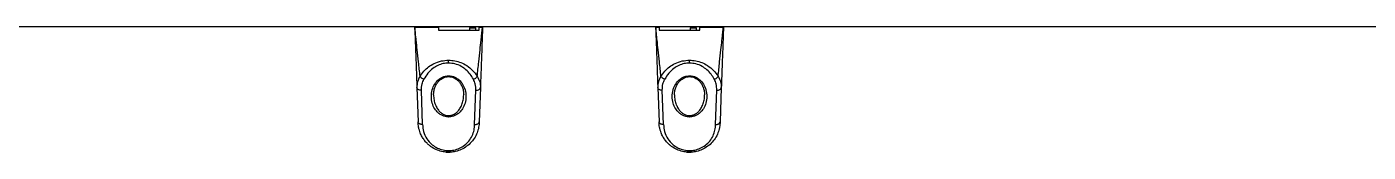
# Model space of a CAD drawing. Header units: millimetres. Extents: x 10 to 584, y 10 to 410.
# Drawn here: x 182.54 to 222.07, y 58.69 to 62.39 of the extents above; entities that cross this region are included whole.
import ezdxf

# ---------------------------------------------------------------- set-up
doc = ezdxf.new("R2010")
doc.units = ezdxf.units.MM

msp = doc.modelspace()

# ---------------------------------------------------------------- linework, layer by layer
at = {"color": 7, "linetype": 'Continuous', "lineweight": 25}
for p, q in [((228.50183, 62.39332), (168.50182, 62.39332)), ((194.66849, 62.39332), (194.66849, 62.29332)), ((194.66849, 62.29332), (195.58267, 62.29332)), ((195.58267, 62.35998), (195.77314, 62.35998)), ((195.58267, 62.35998), (195.58267, 62.29332)), ((195.58267, 62.29332), (195.77314, 62.29332)), ((195.77314, 62.29332), (195.77314, 62.35998)), ((195.77314, 62.29332), (195.86849, 62.29332)), ((195.86849, 62.29332), (195.86849, 62.39332)), ((201.16849, 62.39332), (201.16849, 62.29332)), ((201.16849, 62.29332), (202.08267, 62.29332)), ((202.08267, 62.35998), (202.27314, 62.35998)), ((202.08267, 62.35998), (202.08267, 62.29332)), ((202.08267, 62.29332), (202.27314, 62.29332)), ((202.27314, 62.29332), (202.27314, 62.35998)), ((202.27314, 62.29332), (202.36849, 62.29332)), ((202.36849, 62.29332), (202.36849, 62.39332)), ((194.96849, 61.32281), (194.96849, 61.40851)), ((202.06849, 61.32281), (202.06849, 61.40851)), ((194.03239, 60.6041), (194.06853, 59.59232)), ((194.20183, 59.5099), (194.16564, 60.52315)), ((195.73515, 59.5099), (195.77135, 60.52315)), ((195.90459, 60.6041), (195.86845, 59.59232)), ((201.13239, 60.6041), (201.16853, 59.59232)), ((201.30183, 59.5099), (201.26564, 60.52315)), ((202.83516, 59.5099), (202.87134, 60.52315)), ((203.00459, 60.6041), (202.96846, 59.59232)), ((194.96849, 59.77371), (194.96849, 59.73085)), ((202.06849, 59.77371), (202.06849, 59.73085)), ((195.86849, 59.59332), (195.86564, 59.52175)), ((202.9685, 59.59332), (202.96564, 59.52175)), ((194.96849, 58.74095), (194.96849, 58.69332)), ((202.06849, 58.74095), (202.06849, 58.69332))]:
    msp.add_line(p, q, dxfattribs=at)
at = {"color": 59, "linetype": 'Continuous', "lineweight": 25}
for p, q in [((194.66849, 62.37332), (193.97191, 62.37332)), ((195.96508, 62.37332), (195.86849, 62.37332)), ((201.16849, 62.37332), (201.07191, 62.37332)), ((203.06507, 62.37332), (202.36849, 62.37332))]:
    msp.add_line(p, q, dxfattribs=at)
at = {"color": 7, "linetype": 'Continuous', "lineweight": 25, "flags": 128}
for points in [[(194.16564, 60.52315), (194.14001, 60.52421), (194.11535, 60.52843), (194.09255, 60.53565), (194.07249, 60.54561), (194.05589, 60.55792), (194.0434, 60.57214), (194.03547, 60.58772), (194.03239, 60.6041)], [(195.77135, 60.52315), (195.79697, 60.52421), (195.82164, 60.52843), (195.84444, 60.53565), (195.8645, 60.54561), (195.88109, 60.55792), (195.89358, 60.57214), (195.90151, 60.58772), (195.90459, 60.6041)], [(201.26564, 60.52315), (201.24002, 60.52421), (201.21534, 60.52843), (201.19255, 60.53565), (201.17248, 60.54561), (201.15589, 60.55792), (201.1434, 60.57214), (201.13547, 60.58772), (201.13239, 60.6041)], [(202.87134, 60.52315), (202.89697, 60.52421), (202.92164, 60.52843), (202.94444, 60.53565), (202.9645, 60.54561), (202.98109, 60.55792), (202.99358, 60.57214), (203.00152, 60.58772), (203.00459, 60.6041)]]:
    msp.add_lwpolyline(points, dxfattribs=at)
at = {"color": 7, "linetype": 'Continuous', "lineweight": 25}
for centre, radius, start, end in [((194.28737, 62.37986), 0.3182, 181.290091, 181.862352), ((195.64961, 62.37986), 0.3182, 358.137648, 358.709909), ((201.38737, 62.37986), 0.3182, 181.290091, 181.862352), ((202.74961, 62.37986), 0.3182, 358.137648, 358.709909), ((194.96849, 59.59332), 0.9, 264.575022, 281.063085), ((202.06849, 59.59332), 0.9, 264.575022, 281.063085)]:
    msp.add_arc(centre, radius, start, end, dxfattribs=at)
for points, knots in [([(193.98922, 62.39332), (193.98788, 62.39324), (193.98521, 62.39308), (193.98135, 62.39184), (193.97781, 62.38991), (193.97473, 62.3873), (193.97222, 62.38413), (193.97043, 62.38052), (193.96932, 62.37663), (193.96926, 62.37395), (193.96923, 62.3726)], [0, 0, 0, 0, 0.12499856, 0.25004494, 0.37497899, 0.49996447, 0.62506827, 0.74999249, 0.87500586, 1, 1, 1, 1]), ([(193.96925, 62.3727), (193.96924, 62.37268), (193.96923, 62.37265), (193.96923, 62.37262), (193.96923, 62.3726)], [0, 0, 0, 0, 0.56012176, 1, 1, 1, 1]), ([(193.96923, 62.3726), (193.96925, 62.37203), (193.96929, 62.371), (193.96932, 62.36997), (193.96934, 62.36952)], [0, 0, 0, 0, 0.559682285, 1, 1, 1, 1]), ([(193.98924, 62.39332), (193.9879, 62.39324), (193.98524, 62.39308), (193.98139, 62.39185), (193.97786, 62.38993), (193.97479, 62.38733), (193.97228, 62.38418), (193.97048, 62.38059), (193.96936, 62.37671), (193.96929, 62.37404), (193.96925, 62.3727)], [0, 0, 0, 0, 0.12489544, 0.25002867, 0.3749925, 0.49990426, 0.62506343, 0.74994, 0.87499518, 1, 1, 1, 1]), ([(193.97191, 62.37332), (193.97117, 62.37323), (193.9697, 62.37306), (193.9694, 62.37282), (193.96925, 62.3727)], [0, 0, 0, 0, 0.50063978, 1, 1, 1, 1]), ([(193.96934, 62.36952), (193.96975, 62.3579), (193.97082, 62.32799), (193.97368, 62.24833), (193.97814, 62.12325), (193.98456, 61.94338), (193.99311, 61.70406), (194.00408, 61.39672), (194.01757, 61.01906), (194.02724, 60.7483), (194.03239, 60.6041)], [0, 0, 0, 0, 0.02194744, 0.05644758, 0.13711874, 0.23668155, 0.36179544, 0.54279456, 0.75649883, 1, 1, 1, 1]), ([(193.99184, 62.39332), (193.98923, 62.39302), (193.98401, 62.39241), (193.97742, 62.38779), (193.97281, 62.38118), (193.97221, 62.37594), (193.97191, 62.37332)], [0, 0, 0, 0, 0.25004995, 0.50010723, 0.7500193, 1, 1, 1, 1]), ([(194.12628, 60.93252), (194.11118, 61.07349), (194.08319, 61.33467), (194.04509, 61.6904), (194.0168, 61.95427), (193.99721, 62.13723), (193.98541, 62.24732), (193.97708, 62.32509), (193.97351, 62.35844), (193.97191, 62.37332)], [0, 0, 0, 0, 0.28090906, 0.52046592, 0.71574859, 0.81971975, 0.90405866, 0.95721232, 1, 1, 1, 1]), ([(195.8107, 60.93252), (195.82581, 61.07349), (195.85379, 61.33467), (195.8919, 61.69039), (195.92018, 61.95427), (195.93978, 62.13723), (195.95158, 62.24732), (195.9599, 62.32509), (195.96348, 62.35844), (195.96508, 62.37332)], [0, 0, 0, 0, 0.28090894, 0.52046569, 0.71574827, 0.81971989, 0.90405876, 0.95721195, 1, 1, 1, 1]), ([(195.96764, 62.36952), (195.96723, 62.3579), (195.96616, 62.328), (195.96332, 62.24833), (195.95884, 62.12325), (195.95242, 61.94338), (195.94387, 61.70406), (195.9329, 61.39672), (195.91941, 61.01906), (195.90974, 60.7483), (195.90459, 60.6041)], [0, 0, 0, 0, 0.02194744, 0.05644742, 0.13711874, 0.23668155, 0.36179544, 0.54279456, 0.75649883, 1, 1, 1, 1]), ([(195.94514, 62.39332), (195.94775, 62.39302), (195.95298, 62.39241), (195.95957, 62.38779), (195.96418, 62.38118), (195.96478, 62.37594), (195.96508, 62.37332)], [0, 0, 0, 0, 0.24982807, 0.49991233, 0.74999232, 1, 1, 1, 1]), ([(195.94774, 62.39332), (195.94908, 62.39324), (195.95175, 62.39308), (195.95559, 62.39185), (195.95912, 62.38993), (195.9622, 62.38733), (195.9647, 62.38417), (195.96652, 62.38059), (195.96762, 62.37671), (195.96769, 62.37404), (195.96773, 62.3727)], [0, 0, 0, 0, 0.12488518, 0.25000812, 0.37496168, 0.50005315, 0.62504773, 0.75002651, 0.87500546, 1, 1, 1, 1]), ([(195.96775, 62.3726), (195.96772, 62.37394), (195.96766, 62.37663), (195.96656, 62.38052), (195.96476, 62.38413), (195.96226, 62.3873), (195.95918, 62.38991), (195.95563, 62.39184), (195.95178, 62.39309), (195.94911, 62.39324), (195.94777, 62.39332)], [0, 0, 0, 0, 0.125023933, 0.249986055, 0.375035351, 0.499999561, 0.624998877, 0.750163987, 0.874987607, 1, 1, 1, 1]), ([(195.96773, 62.3727), (195.96758, 62.37282), (195.96728, 62.37306), (195.96581, 62.37323), (195.96508, 62.37332)], [0, 0, 0, 0, 0.4994613, 1, 1, 1, 1]), ([(195.96775, 62.3726), (195.96773, 62.37203), (195.9677, 62.371), (195.96766, 62.36997), (195.96764, 62.36952)], [0, 0, 0, 0, 0.55970845, 1, 1, 1, 1]), ([(195.96775, 62.3726), (195.96775, 62.37262), (195.96775, 62.37265), (195.96774, 62.37269), (195.96773, 62.3727)], [0, 0, 0, 0, 0.55981893, 1, 1, 1, 1]), ([(201.08922, 62.39332), (201.08788, 62.39324), (201.0852, 62.39309), (201.08135, 62.39184), (201.07781, 62.38991), (201.07473, 62.3873), (201.07223, 62.38413), (201.07042, 62.38052), (201.06932, 62.37663), (201.06926, 62.37394), (201.06923, 62.3726)], [0, 0, 0, 0, 0.125012393, 0.249836013, 0.375001123, 0.500000439, 0.624964649, 0.750013945, 0.874976067, 1, 1, 1, 1]), ([(201.06925, 62.3727), (201.06925, 62.37268), (201.06924, 62.37265), (201.06923, 62.37262), (201.06923, 62.3726)], [0, 0, 0, 0, 0.56012086, 1, 1, 1, 1]), ([(201.06923, 62.3726), (201.06925, 62.37203), (201.06929, 62.371), (201.06932, 62.36997), (201.06934, 62.36952)], [0, 0, 0, 0, 0.55970845, 1, 1, 1, 1]), ([(201.08924, 62.39332), (201.08791, 62.39324), (201.08524, 62.39308), (201.08139, 62.39185), (201.07786, 62.38993), (201.07478, 62.38733), (201.07229, 62.38417), (201.07047, 62.38059), (201.06937, 62.37671), (201.06929, 62.37404), (201.06925, 62.3727)], [0, 0, 0, 0, 0.12488518, 0.25000812, 0.37496168, 0.50005315, 0.62504773, 0.75002651, 0.87500546, 1, 1, 1, 1]), ([(201.07191, 62.37332), (201.07117, 62.37323), (201.0697, 62.37306), (201.0694, 62.37282), (201.06925, 62.3727)], [0, 0, 0, 0, 0.50063574, 1, 1, 1, 1]), ([(201.06934, 62.36952), (201.06976, 62.3579), (201.07083, 62.328), (201.07366, 62.24833), (201.07815, 62.12325), (201.08456, 61.94338), (201.09311, 61.70406), (201.10408, 61.39672), (201.11757, 61.01906), (201.12724, 60.7483), (201.13239, 60.6041)], [0, 0, 0, 0, 0.02194744, 0.05644742, 0.13711874, 0.23668155, 0.36179544, 0.54279456, 0.75649883, 1, 1, 1, 1]), ([(201.09184, 62.39332), (201.08923, 62.39302), (201.08401, 62.39241), (201.07742, 62.38779), (201.07281, 62.38118), (201.07221, 62.37594), (201.07191, 62.37332)], [0, 0, 0, 0, 0.24982807, 0.49991233, 0.74999232, 1, 1, 1, 1]), ([(201.22628, 60.93252), (201.21118, 61.07349), (201.18319, 61.33467), (201.14508, 61.69039), (201.11681, 61.95428), (201.0972, 62.13723), (201.08541, 62.24732), (201.07708, 62.32509), (201.0735, 62.35844), (201.07191, 62.37332)], [0, 0, 0, 0, 0.280908949, 0.52046571, 0.715748299, 0.819719924, 0.904058308, 0.957211951, 1, 1, 1, 1]), ([(202.9107, 60.93252), (202.92581, 61.07349), (202.9538, 61.33467), (202.9919, 61.69039), (203.02017, 61.95428), (203.03979, 62.13723), (203.05157, 62.24732), (203.05991, 62.32509), (203.06348, 62.35844), (203.06507, 62.37332)], [0, 0, 0, 0, 0.280909058, 0.520465912, 0.715748578, 0.819720244, 0.90405866, 0.957212324, 1, 1, 1, 1]), ([(203.06765, 62.36952), (203.06723, 62.3579), (203.06616, 62.32799), (203.06331, 62.24833), (203.05885, 62.12325), (203.05242, 61.94338), (203.04388, 61.70406), (203.0329, 61.39672), (203.01941, 61.01906), (203.00974, 60.7483), (203.00459, 60.6041)], [0, 0, 0, 0, 0.02194744, 0.05644758, 0.13711874, 0.23668155, 0.36179544, 0.54279456, 0.75649883, 1, 1, 1, 1]), ([(203.04514, 62.39332), (203.04775, 62.39302), (203.05298, 62.39242), (203.05957, 62.38779), (203.06418, 62.38118), (203.06477, 62.37594), (203.06507, 62.37332)], [0, 0, 0, 0, 0.250027069, 0.500061459, 0.750091573, 1, 1, 1, 1]), ([(203.04775, 62.39332), (203.04908, 62.39324), (203.05175, 62.39308), (203.05559, 62.39185), (203.05912, 62.38993), (203.06219, 62.38733), (203.0647, 62.38418), (203.0665, 62.38059), (203.06762, 62.37671), (203.0677, 62.37404), (203.06773, 62.3727)], [0, 0, 0, 0, 0.12489544, 0.25002867, 0.3749925, 0.49990426, 0.62506343, 0.74994, 0.87499518, 1, 1, 1, 1]), ([(203.06775, 62.3726), (203.06772, 62.37395), (203.06767, 62.37663), (203.06655, 62.38052), (203.06476, 62.38413), (203.06225, 62.3873), (203.05917, 62.38991), (203.05563, 62.39184), (203.05178, 62.39308), (203.0491, 62.39324), (203.04776, 62.39332)], [0, 0, 0, 0, 0.12499414, 0.25000751, 0.37493173, 0.50003553, 0.62502101, 0.74995506, 0.87500144, 1, 1, 1, 1]), ([(203.06773, 62.3727), (203.06758, 62.37282), (203.06729, 62.37306), (203.06581, 62.37323), (203.06507, 62.37332)], [0, 0, 0, 0, 0.49945725, 1, 1, 1, 1]), ([(203.06775, 62.3726), (203.06773, 62.37203), (203.0677, 62.371), (203.06766, 62.36997), (203.06765, 62.36952)], [0, 0, 0, 0, 0.559682285, 1, 1, 1, 1]), ([(203.06775, 62.3726), (203.06775, 62.37262), (203.06775, 62.37265), (203.06774, 62.37269), (203.06773, 62.3727)], [0, 0, 0, 0, 0.55981837, 1, 1, 1, 1]), ([(194.12628, 60.93252), (194.16127, 60.98317), (194.23012, 61.0828), (194.37134, 61.21164), (194.54301, 61.31795), (194.74476, 61.39358), (194.89586, 61.40366), (194.96849, 61.40851)], [0, 0, 0, 0, 0.20844267, 0.41007171, 0.60041504, 0.80793718, 1, 1, 1, 1]), ([(194.96849, 61.32281), (194.91526, 61.31935), (194.8047, 61.31215), (194.64545, 61.25469), (194.48852, 61.15886), (194.34459, 61.02101), (194.27461, 60.90602), (194.23858, 60.84682)], [0, 0, 0, 0, 0.15708459, 0.32626372, 0.51101534, 0.74821444, 1, 1, 1, 1]), ([(194.96849, 61.40851), (195.0298, 61.40508), (195.15644, 61.39799), (195.33973, 61.34103), (195.52071, 61.24559), (195.68728, 61.10802), (195.76895, 60.99189), (195.8107, 60.93252)], [0, 0, 0, 0, 0.16223475, 0.33511587, 0.52081874, 0.75504044, 1, 1, 1, 1]), ([(195.69841, 60.84682), (195.66818, 60.89735), (195.60906, 60.99619), (195.48705, 61.12505), (195.33878, 61.23132), (195.16384, 61.30761), (195.03159, 61.3179), (194.96849, 61.32281)], [0, 0, 0, 0, 0.214457246, 0.419450853, 0.609991242, 0.813931851, 1, 1, 1, 1]), ([(201.22628, 60.93252), (201.26127, 60.98317), (201.33011, 61.0828), (201.47133, 61.21164), (201.64301, 61.31795), (201.84476, 61.39358), (201.99586, 61.40366), (202.06849, 61.40851)], [0, 0, 0, 0, 0.20844036, 0.41007039, 0.60042001, 0.80794318, 1, 1, 1, 1]), ([(202.06849, 61.32281), (202.01526, 61.31935), (201.9047, 61.31215), (201.74545, 61.25469), (201.58852, 61.15886), (201.4446, 61.02101), (201.37461, 60.90602), (201.33858, 60.84682)], [0, 0, 0, 0, 0.15707805, 0.32625849, 0.51101155, 0.74821249, 1, 1, 1, 1]), ([(202.06849, 61.40851), (202.1298, 61.40508), (202.25644, 61.39799), (202.43973, 61.34103), (202.62071, 61.24559), (202.78727, 61.10802), (202.86895, 60.99189), (202.9107, 60.93252)], [0, 0, 0, 0, 0.16224078, 0.3351209, 0.5208227, 0.75503842, 1, 1, 1, 1]), ([(202.79841, 60.84682), (202.76818, 60.89735), (202.70905, 60.99619), (202.58704, 61.12505), (202.43877, 61.23132), (202.26384, 61.30761), (202.13159, 61.3179), (202.06849, 61.32281)], [0, 0, 0, 0, 0.21445983, 0.41945255, 0.60999212, 0.81392492, 1, 1, 1, 1]), ([(194.12628, 60.93252), (194.09705, 60.8794), (194.03875, 60.77346), (194.03451, 60.66044), (194.03239, 60.6041)], [0, 0, 0, 0, 0.501419582, 1, 1, 1, 1]), ([(194.23858, 60.84682), (194.2268, 60.85121), (194.20325, 60.85998), (194.17097, 60.88092), (194.14353, 60.90556), (194.13203, 60.92353), (194.12628, 60.93252)], [0, 0, 0, 0, 0.25000246, 0.49998236, 0.75000691, 1, 1, 1, 1]), ([(194.96849, 59.73085), (194.94577, 59.73192), (194.89664, 59.73423), (194.81973, 59.75469), (194.73741, 59.79299), (194.64175, 59.8641), (194.54675, 59.98113), (194.47548, 60.14708), (194.44952, 60.33865), (194.47548, 60.53021), (194.54675, 60.69616), (194.64175, 60.8132), (194.73741, 60.8843), (194.81973, 60.92261), (194.89665, 60.94307), (194.94577, 60.94537), (194.96849, 60.94644)], [0, 0, 0, 0, 0.032926541, 0.071173547, 0.116710508, 0.171788689, 0.263042058, 0.374807938, 0.499999838, 0.625191737, 0.736957617, 0.828211606, 0.883289279, 0.92882662, 0.967073396, 1, 1, 1, 1]), ([(194.52516, 60.3815), (194.52764, 60.42534), (194.53237, 60.50888), (194.56804, 60.62279), (194.61741, 60.71772), (194.67658, 60.79254), (194.74158, 60.84944), (194.81157, 60.89019), (194.88744, 60.91728), (194.94175, 60.92087), (194.96849, 60.92264)], [0, 0, 0, 0, 0.18602688, 0.35451638, 0.50205339, 0.62782589, 0.73318487, 0.82701701, 0.91482307, 1, 1, 1, 1]), ([(194.96849, 60.94644), (194.99122, 60.94537), (195.04034, 60.94307), (195.11725, 60.92261), (195.19957, 60.8843), (195.29523, 60.8132), (195.39023, 60.69616), (195.46151, 60.53021), (195.48747, 60.33865), (195.46151, 60.14708), (195.39023, 59.98113), (195.29523, 59.8641), (195.19957, 59.79299), (195.11725, 59.75469), (195.04034, 59.73423), (194.99122, 59.73192), (194.96849, 59.73085)], [0, 0, 0, 0, 0.03292295, 0.07116992, 0.1167075, 0.17178546, 0.26303992, 0.37480762, 0.50000016, 0.62519271, 0.73696041, 0.82821425, 0.88329271, 0.92882991, 0.96707711, 1, 1, 1, 1]), ([(194.96849, 60.92264), (194.99524, 60.92087), (195.04955, 60.91728), (195.12541, 60.89019), (195.1954, 60.84944), (195.26041, 60.79254), (195.31957, 60.71772), (195.36895, 60.62279), (195.40461, 60.50888), (195.40934, 60.42534), (195.41183, 60.3815)], [0, 0, 0, 0, 0.085169249, 0.172975927, 0.266808736, 0.372173858, 0.497943039, 0.645481095, 0.813971794, 1, 1, 1, 1]), ([(195.69841, 60.84682), (195.71018, 60.85121), (195.73373, 60.85998), (195.76602, 60.88092), (195.79345, 60.90556), (195.80495, 60.92354), (195.8107, 60.93252)], [0, 0, 0, 0, 0.25000059, 0.50002255, 0.75000877, 1, 1, 1, 1]), ([(195.8107, 60.93252), (195.83993, 60.8794), (195.89824, 60.77346), (195.90248, 60.66044), (195.90459, 60.6041)], [0, 0, 0, 0, 0.501419582, 1, 1, 1, 1]), ([(201.22628, 60.93252), (201.19705, 60.8794), (201.13875, 60.77346), (201.13451, 60.66044), (201.13239, 60.6041)], [0, 0, 0, 0, 0.501419582, 1, 1, 1, 1]), ([(201.33858, 60.84682), (201.3268, 60.85121), (201.30325, 60.85998), (201.27097, 60.88092), (201.24353, 60.90556), (201.23203, 60.92354), (201.22628, 60.93252)], [0, 0, 0, 0, 0.25000059, 0.50002255, 0.75000877, 1, 1, 1, 1]), ([(202.06849, 59.73085), (202.04577, 59.73192), (201.99664, 59.73423), (201.91973, 59.75469), (201.83741, 59.79299), (201.74175, 59.8641), (201.64675, 59.98113), (201.57547, 60.14708), (201.54953, 60.33865), (201.57547, 60.53021), (201.64675, 60.69616), (201.74175, 60.8132), (201.83741, 60.8843), (201.91973, 60.92261), (201.99664, 60.94307), (202.04577, 60.94537), (202.06849, 60.94644)], [0, 0, 0, 0, 0.03292291, 0.07117015, 0.11670738, 0.17178589, 0.26303981, 0.3748076, 0.49999984, 0.62519208, 0.73695987, 0.8282144, 0.8832924, 0.92883002, 0.96707702, 1, 1, 1, 1]), ([(201.62516, 60.3815), (201.62764, 60.42534), (201.63237, 60.50888), (201.66804, 60.62279), (201.71741, 60.71772), (201.77658, 60.79254), (201.84158, 60.84944), (201.91157, 60.89019), (201.98744, 60.91728), (202.04175, 60.92087), (202.06849, 60.92264)], [0, 0, 0, 0, 0.18602842, 0.35451932, 0.50205755, 0.6278311, 0.73319095, 0.82702387, 0.91483065, 1, 1, 1, 1]), ([(202.06849, 60.94644), (202.09121, 60.94537), (202.14034, 60.94307), (202.21725, 60.92261), (202.29957, 60.8843), (202.39523, 60.8132), (202.49024, 60.69616), (202.5615, 60.53021), (202.58746, 60.33865), (202.5615, 60.14708), (202.49024, 59.98113), (202.39523, 59.8641), (202.29957, 59.79299), (202.21725, 59.75469), (202.14034, 59.73423), (202.09121, 59.73192), (202.06849, 59.73085)], [0, 0, 0, 0, 0.0329266, 0.07117338, 0.11671072, 0.17178839, 0.26304238, 0.37480826, 0.50000016, 0.62519206, 0.73695794, 0.82821131, 0.88328949, 0.92882645, 0.96707346, 1, 1, 1, 1]), ([(202.06849, 60.92264), (202.09523, 60.92087), (202.14954, 60.91728), (202.22541, 60.89019), (202.29541, 60.84944), (202.3604, 60.79254), (202.41958, 60.71772), (202.46895, 60.62279), (202.50461, 60.50888), (202.50934, 60.42534), (202.51183, 60.3815)], [0, 0, 0, 0, 0.08517693, 0.17298299, 0.26681513, 0.37217411, 0.49794661, 0.64548362, 0.81397312, 1, 1, 1, 1]), ([(202.79841, 60.84682), (202.81018, 60.85121), (202.83373, 60.85998), (202.86601, 60.88092), (202.89345, 60.90556), (202.90495, 60.92353), (202.9107, 60.93252)], [0, 0, 0, 0, 0.25000246, 0.49998236, 0.75000691, 1, 1, 1, 1]), ([(202.9107, 60.93252), (202.93994, 60.8794), (202.99824, 60.77346), (203.00248, 60.66044), (203.00459, 60.6041)], [0, 0, 0, 0, 0.501419582, 1, 1, 1, 1]), ([(194.16564, 60.52315), (194.16747, 60.58535), (194.17071, 60.69623), (194.21787, 60.80087), (194.23858, 60.84682)], [0, 0, 0, 0, 0.56093451, 1, 1, 1, 1]), ([(195.77135, 60.52315), (195.76952, 60.58535), (195.76627, 60.69623), (195.71911, 60.80087), (195.69841, 60.84682)], [0, 0, 0, 0, 0.56093515, 1, 1, 1, 1]), ([(201.26564, 60.52315), (201.26746, 60.58535), (201.27072, 60.69623), (201.31787, 60.80087), (201.33858, 60.84682)], [0, 0, 0, 0, 0.56093515, 1, 1, 1, 1]), ([(202.87134, 60.52315), (202.86952, 60.58535), (202.86627, 60.69623), (202.81911, 60.80087), (202.79841, 60.84682)], [0, 0, 0, 0, 0.56093451, 1, 1, 1, 1]), ([(194.96849, 58.69332), (194.91345, 58.69627), (194.79906, 58.70242), (194.63005, 58.75339), (194.49762, 58.82216), (194.3996, 58.89388), (194.32307, 58.96291), (194.24886, 59.04828), (194.18161, 59.15077), (194.13475, 59.24921), (194.1025, 59.34301), (194.08268, 59.42678), (194.07063, 59.51155), (194.06919, 59.56634), (194.06849, 59.59332)], [0, 0, 0, 0, 0.10442208, 0.21699651, 0.33808561, 0.40100784, 0.46711704, 0.5548961, 0.64459907, 0.73791403, 0.80089724, 0.8720121, 0.93697608, 1, 1, 1, 1]), ([(194.20183, 59.5099), (194.19145, 59.51025), (194.17187, 59.51091), (194.13925, 59.51817), (194.10478, 59.53321), (194.07533, 59.55962), (194.07076, 59.5816), (194.06853, 59.59232)], [0, 0, 0, 0, 0.151228006, 0.285283365, 0.501024757, 0.756567306, 1, 1, 1, 1]), ([(194.20183, 59.5099), (194.20725, 59.43922), (194.21833, 59.29487), (194.31288, 59.08926), (194.45626, 58.9235), (194.62703, 58.81371), (194.79619, 58.752), (194.91294, 58.74451), (194.96849, 58.74095)], [0, 0, 0, 0, 0.19823725, 0.4048584, 0.60469899, 0.74938775, 0.88075537, 1, 1, 1, 1]), ([(195.86849, 59.59332), (195.86779, 59.56634), (195.86637, 59.51155), (195.8543, 59.42678), (195.83448, 59.34301), (195.79616, 59.23151), (195.72808, 59.09904), (195.61219, 58.95523), (195.46872, 58.83744), (195.30695, 58.75339), (195.13792, 58.70242), (195.02354, 58.69627), (194.96849, 58.69332)], [0, 0, 0, 0, 0.06304887, 0.12803931, 0.19918081, 0.26218947, 0.39848809, 0.53288053, 0.66178457, 0.78292196, 0.89554128, 1, 1, 1, 1]), ([(194.96849, 58.74095), (195.0214, 58.74418), (195.13233, 58.75094), (195.29406, 58.8068), (195.44429, 58.89764), (195.57272, 59.02414), (195.66724, 59.17639), (195.7252, 59.34206), (195.73189, 59.4548), (195.73515, 59.5099)], [0, 0, 0, 0, 0.11352039, 0.23800949, 0.37463837, 0.522162, 0.68373504, 0.84544409, 1, 1, 1, 1]), ([(195.73515, 59.5099), (195.74553, 59.51025), (195.76511, 59.51091), (195.79774, 59.51817), (195.83221, 59.53321), (195.86165, 59.55962), (195.86622, 59.5816), (195.86845, 59.59232)], [0, 0, 0, 0, 0.15122729, 0.28531852, 0.50102712, 0.75656846, 1, 1, 1, 1]), ([(202.06849, 58.69332), (202.01344, 58.69627), (201.89906, 58.70242), (201.73006, 58.75339), (201.59762, 58.82217), (201.4996, 58.89388), (201.42307, 58.96291), (201.34886, 59.04828), (201.28161, 59.15077), (201.23474, 59.24921), (201.2025, 59.34302), (201.18268, 59.42678), (201.17062, 59.51155), (201.16919, 59.56634), (201.16849, 59.59332)], [0, 0, 0, 0, 0.10441741, 0.21699221, 0.3380817, 0.40100789, 0.46711392, 0.55489327, 0.6445989, 0.73791417, 0.80089622, 0.87201131, 0.93697606, 1, 1, 1, 1]), ([(201.30183, 59.5099), (201.29145, 59.51025), (201.27187, 59.51091), (201.23925, 59.51817), (201.20478, 59.53321), (201.17534, 59.55962), (201.17076, 59.5816), (201.16853, 59.59232)], [0, 0, 0, 0, 0.15126542, 0.28531989, 0.50102808, 0.75656893, 1, 1, 1, 1]), ([(201.30183, 59.5099), (201.30725, 59.43922), (201.31833, 59.29487), (201.41289, 59.08926), (201.55626, 58.9235), (201.72703, 58.8137), (201.89619, 58.752), (202.01294, 58.74451), (202.06849, 58.74095)], [0, 0, 0, 0, 0.198238211, 0.404860353, 0.604701914, 0.749386983, 0.880760437, 1, 1, 1, 1]), ([(202.9685, 59.59332), (202.96779, 59.56634), (202.96637, 59.51155), (202.9543, 59.42678), (202.93448, 59.34301), (202.89615, 59.23151), (202.82808, 59.09904), (202.71219, 58.95523), (202.56873, 58.83744), (202.40695, 58.75339), (202.23792, 58.70242), (202.12353, 58.69627), (202.06849, 58.69332)], [0, 0, 0, 0, 0.06304859, 0.12803875, 0.19917993, 0.26218967, 0.39848574, 0.53287759, 0.66178106, 0.78291791, 0.89553674, 1, 1, 1, 1]), ([(202.06849, 58.74095), (202.1214, 58.74417), (202.23233, 58.75094), (202.39406, 58.8068), (202.54429, 58.89764), (202.67272, 59.02414), (202.76725, 59.17639), (202.8252, 59.34206), (202.83189, 59.4548), (202.83516, 59.5099)], [0, 0, 0, 0, 0.11352563, 0.23801427, 0.37463816, 0.52216126, 0.6837362, 0.84544465, 1, 1, 1, 1]), ([(202.83516, 59.5099), (202.84553, 59.51025), (202.86511, 59.51091), (202.89773, 59.51817), (202.93221, 59.53321), (202.96165, 59.55962), (202.96622, 59.5816), (202.96846, 59.59232)], [0, 0, 0, 0, 0.151228006, 0.285283365, 0.501024757, 0.756567306, 1, 1, 1, 1])]:
    msp.add_open_spline(points, degree=3, knots=knots, dxfattribs=at)
at = {"color": 59, "linetype": 'Continuous', "lineweight": 25}
for points, knots in [([(194.96849, 60.92293), (194.96849, 60.92323), (194.96849, 60.92389), (194.96849, 60.9321), (194.96849, 60.94166), (194.96849, 60.94644)], [0, 0, 0, 0, 0.30857185, 0.65427891, 1, 1, 1, 1]), ([(202.06849, 60.92293), (202.06849, 60.92323), (202.06849, 60.92389), (202.06849, 60.9321), (202.06849, 60.94166), (202.06849, 60.94644)], [0, 0, 0, 0, 0.30857185, 0.65427891, 1, 1, 1, 1]), ([(194.52516, 60.3815), (194.52582, 60.35625), (194.52713, 60.3062), (194.53773, 60.23166), (194.55409, 60.16137), (194.58248, 60.07679), (194.62702, 59.98634), (194.69455, 59.89841), (194.75761, 59.84441), (194.80783, 59.81422), (194.85112, 59.79414), (194.90452, 59.77738), (194.94747, 59.77491), (194.96849, 59.77371)], [0, 0, 0, 0, 0.09827701, 0.19481092, 0.29168155, 0.3765141, 0.53567778, 0.6687663, 0.77710784, 0.82232992, 0.86518211, 0.93401149, 1, 1, 1, 1]), ([(194.96849, 59.77371), (194.98953, 59.77486), (195.02139, 59.77662), (195.06249, 59.78706), (195.10837, 59.80295), (195.17006, 59.83641), (195.2424, 59.8984), (195.30998, 59.98635), (195.3545, 60.07679), (195.38289, 60.16137), (195.39925, 60.23166), (195.40986, 60.3062), (195.41117, 60.35625), (195.41183, 60.3815)], [0, 0, 0, 0, 0.065983413, 0.099959569, 0.134923147, 0.222854072, 0.331200826, 0.464295754, 0.623467101, 0.708300934, 0.805179084, 0.901718567, 1, 1, 1, 1]), ([(201.62516, 60.3815), (201.62582, 60.35625), (201.62712, 60.3062), (201.63774, 60.23166), (201.65409, 60.16137), (201.68248, 60.07679), (201.72702, 59.98634), (201.79455, 59.89841), (201.85761, 59.84441), (201.90783, 59.81422), (201.95112, 59.79414), (202.00452, 59.77738), (202.04747, 59.77491), (202.06849, 59.77371)], [0, 0, 0, 0, 0.09827745, 0.19481303, 0.29168439, 0.3765176, 0.5356825, 0.66877204, 0.7771144, 0.82233683, 0.86518936, 0.93401926, 1, 1, 1, 1]), ([(202.06849, 59.77371), (202.08952, 59.77486), (202.12139, 59.77662), (202.16249, 59.78706), (202.20837, 59.80295), (202.27006, 59.83641), (202.34241, 59.8984), (202.40998, 59.98635), (202.45451, 60.07679), (202.48289, 60.16137), (202.49925, 60.23166), (202.50986, 60.3062), (202.51117, 60.35625), (202.51183, 60.3815)], [0, 0, 0, 0, 0.06599114, 0.09996702, 0.1349303, 0.2228605, 0.33120636, 0.46430019, 0.62347022, 0.70830335, 0.8051807, 0.90171938, 1, 1, 1, 1])]:
    msp.add_open_spline(points, degree=3, knots=knots, dxfattribs=at)

doc.saveas('drawing.dxf')
